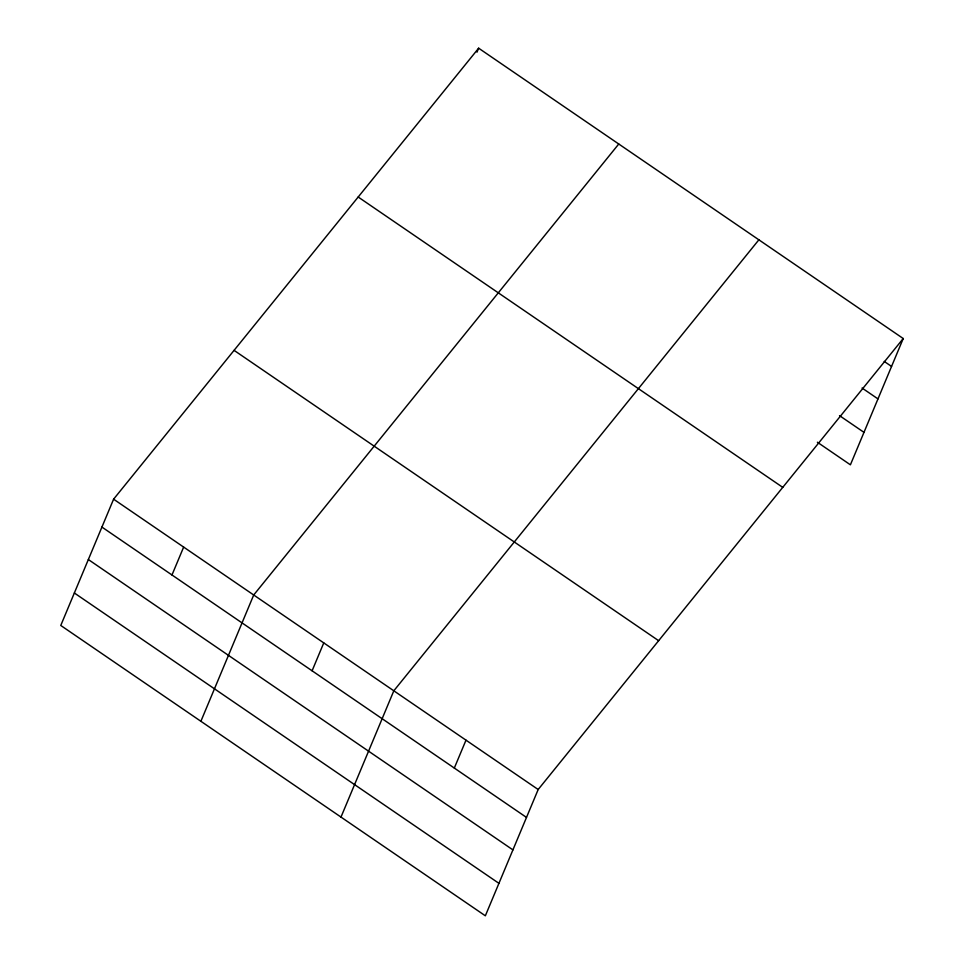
<?xml version="1.0" encoding="UTF-8"?>
<svg xmlns="http://www.w3.org/2000/svg" width="964" height="964" viewBox="0 0 964 964"><rect width="100%" height="100%" fill="white"/><g stroke="black" fill="none" stroke-linecap="round" stroke-linejoin="round"><path stroke-width="1.45" d="M113.595 499.183L60.768 625.467L485.35 915.8L538.177 789.516L903.232 338.533L478.65 48.2L113.595 499.183L538.177 789.516M171.978 574.99L183.654 547.082M476.987 52.189L478.65 48.2M200.886 721.277L253.713 594.993L618.755 144.01M312.095 670.799L323.759 642.892M340.991 817.086L393.818 690.802L758.873 239.819M454.321 768.055L465.998 740.159M903.232 338.533L850.405 464.817L817.376 442.235M884.217 361.416L891.555 366.441M862.069 388.034L877.975 398.903M839.511 415.629L863.985 432.354M358.186 197.018L782.756 487.362M234.071 350.354L658.641 640.699M101.931 527.079L526.501 817.424M88.351 559.542L512.92 849.886M74.349 592.993L498.93 883.337"/></g></svg>
